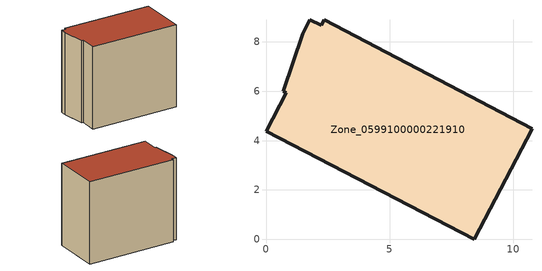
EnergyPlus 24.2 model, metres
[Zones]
Zone_0599100000221910
 floor ground (C_G): 0.81,5.93 0.69,6 1.48,8.32 1.78,8.89 2.23,8.65 2.35,8.88 10.76,4.48 8.43,0 0,4.37 z0
 wall outside (C_F): 8.43,0 10.76,4.48 2.35,8.88 2.23,8.65 1.78,8.89 1.48,8.32 0.69,6 0.81,5.93 0,4.37 8.43,0 z0:8.71
 roof outside (C_R): 0.69,6 0.81,5.93 0,4.37 8.43,0 10.76,4.48 2.35,8.88 2.23,8.65 1.78,8.89 1.48,8.32 z8.71
[BUILDING]
Pand.0599100000221910: North Axis=0; Terrain=City; Loads Convergence Tolerance Value=0.04; Temperature Convergence Tolerance Value=0.4; Solar Distribution=FullExterior; Maximum Number of Warmup Days=25; Minimum Number of Warmup Days=1
[Site:Location]
Rotterdam.The.Hague.AP_ZH_NLD Design_Conditions: Latitude=51.96; Longitude=4.45; Time Zone=1; Elevation=-4.5
[SITE:GROUNDTEMPERATURE:BUILDINGSURFACE]
18, 18, 18, 18, 18, 18, 18, 18, 18, 18, 18, 18
[MATERIAL] Thermal Absorptance=0.9; Solar Absorptance=0.7; Visible Absorptance=0.7
Name | Roughness | Thickness | Conductivity | Density | Specific Heat
G.TC.1946 | MediumSmooth | 0.15 | 1 | 540 | 1210
F.TC.1946 | Rough | 0.3 | 0.857143 | 1920 | 840
R.TC.1946 | MediumRough | 0.2 | 0.909091 | 1500 | 1000
[CONSTRUCTION]
C_G: G.TC.1946
C_F: F.TC.1946
C_R: R.TC.1946
[ZONE]
Zone_0599100000221910: Type=1; Multiplier=1; Ceiling Height=Autocalculate; Volume=Autocalculate; Floor Area=autocalculate; Part of Total Floor Area=Yes
[ZONEINFILTRATION:DESIGNFLOWRATE]
Infil_Zone_0599100000221910: Zone or ZoneList or Space or SpaceList=Zone_0599100000221910; Schedule=AlwaysOn; Design Flow Rate Calculation Method=Flow/Area; Flow Rate per Floor Area=0.003; Constant Term Coefficient=1; Temperature Term Coefficient=0; Velocity Term Coefficient=0; Velocity Squared Term Coefficient=0
[HVACTEMPLATE:ZONE:IDEALLOADSAIRSYSTEM]
Zone_0599100000221910: Maximum Heating Supply Air Temperature=50; Minimum Cooling Supply Air Temperature=13; Maximum Heating Supply Air Humidity Ratio=0.0156; Minimum Cooling Supply Air Humidity Ratio=0.0077; Heating Limit=NoLimit; Cooling Limit=NoLimit; Dehumidification Control Type=ConstantSensibleHeatRatio; Cooling Sensible Heat Ratio=0.7; Dehumidification Setpoint=60; Humidification Control Type=None; Humidification Setpoint=30; Outdoor Air Method=None; Outdoor Air Flow Rate per Person=0.00944; Outdoor Air Flow Rate per Zone Floor Area=0; Outdoor Air Flow Rate per Zone=0; Demand Controlled Ventilation Type=None; Outdoor Air Economizer Type=NoEconomizer; Heat Recovery Type=None; Sensible Heat Recovery Effectiveness=0.7; Latent Heat Recovery Effectiveness=0.65
[ZONECONTROL:THERMOSTAT]
ThermostatControl_Zone_0599100000221910: Zone or ZoneList=Zone_0599100000221910; Control Type Schedule=DualSetpointControlType; Control 1=Thermostat_Zone_0599100000221910; Temperature Difference Between Cutout And Setpoint=0
[THERMOSTATSETPOINT:DUALSETPOINT]
Thermostat_Zone_0599100000221910: Heating Setpoint Temperature Schedule=HeatingSetpoint_Zone_0599100000221910; Cooling Setpoint Temperature Schedule=CoolingSetpoint_Zone_0599100000221910
[SCHEDULE:COMPACT]
HeatingSetpoint_Zone_0599100000221910: Through: 12/31, For: AllDays, Until: 24:00, 21
CoolingSetpoint_Zone_0599100000221910: Through: 12/31, For: AllDays, Until: 24:00, 24
DualSetpointControlType: Through: 12/31, For: AllDays, Until: 24:00, 4
AlwaysOn: Through: 12/31, For: AllDays, Until: 24:00, 1
